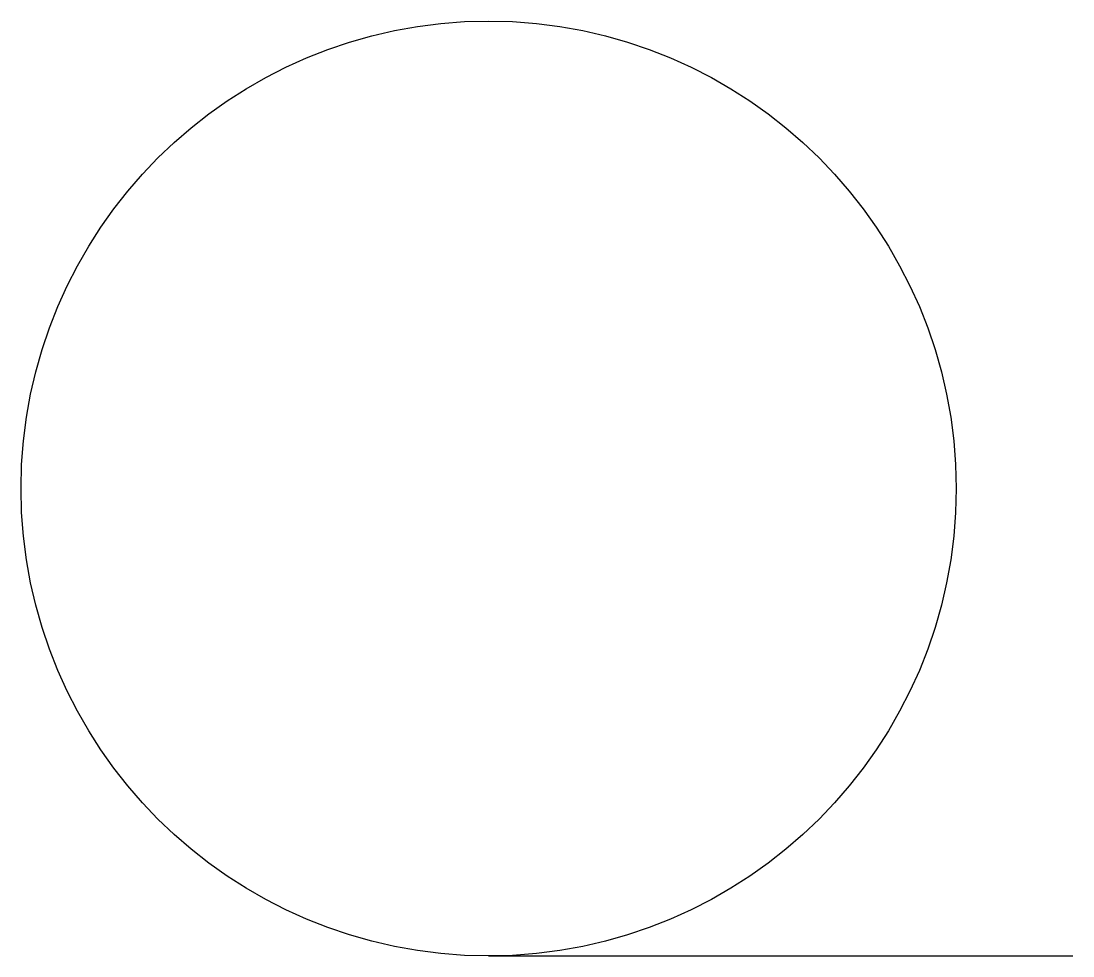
# Model space of a CAD drawing. Extents: x -0.8 to 1, y -0.8 to 0.8.
import ezdxf

# ---------------------------------------------------------------- set-up
doc = ezdxf.new("R2010")
doc.units = 0
doc.layers.get('0').update_dxf_attribs({"linetype": 'CONTINUOUS'})

msp = doc.modelspace()

# ---------------------------------------------------------------- linework, layer by layer
msp.add_line((0, -0.8), (1, -0.8))
msp.add_circle((0, 0), 0.8)

doc.saveas('drawing.dxf')
